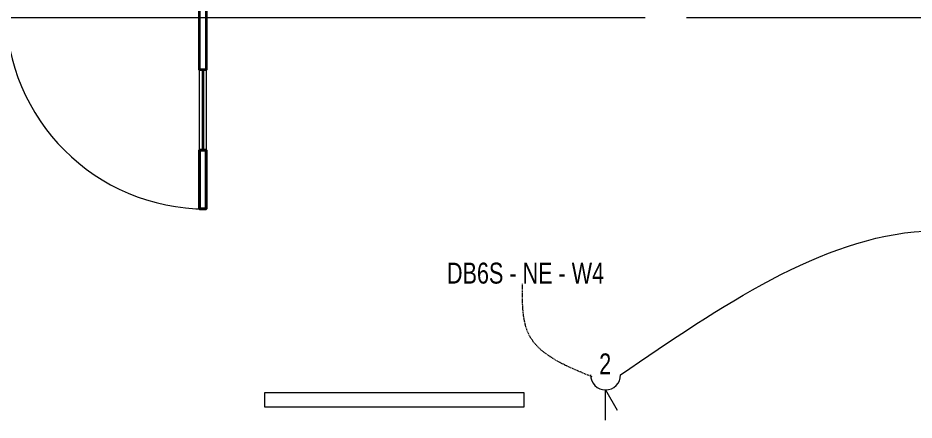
# Model space of a CAD drawing. Header units: millimetres. Extents: x -12392 to 16131, y -4930 to 15514.
# Drawn here: x -6908 to -1559, y 1373 to 3773 of the extents above; entities that cross this region are included whole.
import ezdxf

# ---------------------------------------------------------------- set-up
doc = ezdxf.new("R2010")
doc.units = ezdxf.units.MM
doc.linetypes.add('WSP_NZ_Hidden', pattern=[9.5, 6.5, -3])
for name, color, linetype, lineweight in [('A-Des_ Fittings Plumbing_Pen_No__81', 251, 'Continuous', 18), ('L06 Enlarged Ground Proposed Plan 01_GFEnlarged Proposed Plan 01_dwg', 8, 'Continuous', 13), ('New_A-Des_ Zones_Pen_No__94', 7, 'Continuous', 18), ('New_ARCHICAD Doors_Pen_No__3', 7, 'Continuous', 18), ('New_ARCHICAD Doors_Pen_No__43', 130, 'Continuous', 35), ('Non-Essential Power - MEC', 10, 'Continuous', 13)]:
    doc.layers.add(name, color=color, linetype=linetype, lineweight=lineweight)
doc.styles.add('Arial Narrow', font='ARIALN.TTF', dxfattribs={"width": 0.9, "height": 125})

# ---------------------------------------------------------------- blocks, each defined once
blk = doc.blocks.new('L06 Enlarged Ground Proposed Plan 01_GFEnlarged Proposed Plan 01_dwg_Slab_18_1-12186601-NEW GROUND FLOOR LAYOUT - ELECTRICAL PROPOSED PLAN 01')
at = {"layer": 'A-Des_ Fittings Plumbing_Pen_No__81', "color": 254, "flags": 128}
blk.add_lwpolyline([(-5437.3, 1453.4), (-3887.2, 1453.4), (-3887.2, 1536.6), (-5437.3, 1536.6)], close=True, dxfattribs=at)
blk = doc.blocks.new('L06 Enlarged Ground Proposed Plan 01_GFEnlarged Proposed Plan 01_dwg_CI Tools Door_3-12187345-NEW GROUND FLOOR LAYOUT - ELECTRICAL PROPOSED PLAN 01')
at = {"layer": 'New_ARCHICAD Doors_Pen_No__3', "color": 253, "flags": 128}
blk.add_lwpolyline([(-5825.3, 3828.3), (-5785.3, 3828.3), (-5785.3, 2633.3), (-5825.3, 2633.3)], close=True, dxfattribs=at)
at = {"layer": 'New_ARCHICAD Doors_Pen_No__3', "color": 253}
blk.add_arc((-5785.3, 3828.3), 1195, 180, 270, dxfattribs=at)
at = {"layer": 'New_ARCHICAD Doors_Pen_No__43', "color": 133}
blk.add_line((-5805.3, 3463.3), (-5805.3, 2983.3), dxfattribs=at)
at = {"layer": 'New_ARCHICAD Doors_Pen_No__43', "color": 133, "flags": 128}
for points in [[(-6970.3, 3908.3), (-6970.3, 3868.3), (-6980.3, 3868.3), (-6980.3, 3828.3), (-7005.3, 3828.3), (-7005.3, 3958.3), (-6980.3, 3958.3), (-6980.3, 3908.3), (-6970.3, 3908.3), (-6970.3, 3868.3), (-6980.3, 3868.3), (-6980.3, 3828.3), (-7005.3, 3828.3), (-7005.3, 3958.3), (-6980.3, 3958.3), (-6980.3, 3908.3)], [(-5795.3, 3908.3), (-5795.3, 3868.3), (-5785.3, 3868.3), (-5785.3, 3828.3), (-5760.3, 3828.3), (-5760.3, 3958.3), (-5785.3, 3958.3), (-5785.3, 3908.3), (-5795.3, 3908.3), (-5795.3, 3868.3), (-5785.3, 3868.3), (-5785.3, 3828.3), (-5760.3, 3828.3), (-5760.3, 3958.3), (-5785.3, 3958.3), (-5785.3, 3908.3)], [(-5825.3, 3463.3), (-5825.3, 3828.3), (-5785.3, 3828.3), (-5785.3, 3463.3), (-5825.3, 3463.3), (-5825.3, 3828.3), (-5785.3, 3828.3), (-5785.3, 3463.3)], [(-5825.3, 2633.3), (-5785.3, 2633.3), (-5785.3, 2983.3), (-5825.3, 2983.3), (-5785.3, 2983.3), (-5785.3, 2633.3), (-5825.3, 2633.3), (-5825.3, 2983.3)]]:
    blk.add_lwpolyline(points, close=True, dxfattribs=at)
blk = doc.blocks.new('L06 Enlarged Ground Proposed Plan 01_GFEnlarged Proposed Plan 01_dwg-12095837-NEW GROUND FLOOR LAYOUT - ELECTRICAL PROPOSED PLAN 01')
at = {"layer": 'New_A-Des_ Zones_Pen_No__94', "color": 253, "flags": 128}
for points in [[(-3164.1, 3773.3), (-3600.3, 3773.3), (-5410.3, 3773.3), (-10965.3, 3773.3)], [(12066.4, 3773.3), (4159.7, 3773.3), (2189.7, 3773.3), (-2917.7, 3773.3)]]:
    blk.add_lwpolyline(points, dxfattribs=at)
for name in ['L06 Enlarged Ground Proposed Plan 01_GFEnlarged Proposed Plan 01_dwg_CI Tools Door_3-12187345-NEW GROUND FLOOR LAYOUT - ELECTRICAL PROPOSED PLAN 01', 'L06 Enlarged Ground Proposed Plan 01_GFEnlarged Proposed Plan 01_dwg_Slab_18_1-12186601-NEW GROUND FLOOR LAYOUT - ELECTRICAL PROPOSED PLAN 01']:
    blk.add_blockref(name, (0, 0))

msp = doc.modelspace()

# ---------------------------------------------------------------- linework, layer by layer
at = {"layer": 'Non-Essential Power - MEC', "lineweight": 18}
for p, q in [((-3400.6, 1373.4), (-3400.6, 1553.4)), ((-3400.6, 1553.4), (-3330.6, 1432.2))]:
    msp.add_line(p, q, dxfattribs=at)
msp.add_arc((-3400.6, 1643.4), 90, 180, 0, dxfattribs=at)
at = {"layer": 'Non-Essential Power - MEC'}
msp.add_spline([(-3311.1, 1643.1), (-1501.2, 2501.1), (630.2, 1639.4)], degree=3, dxfattribs=at)
at = {"layer": 'Non-Essential Power - MEC', "color": 18, "linetype": 'WSP_NZ_Hidden', "true_color": 0x000000}
msp.add_spline([(-3480.6, 1631.4), (-3857.4, 1882.5), (-3895.8, 2186.3)], degree=3, dxfattribs=at)

# ---------------------------------------------------------------- block references
at = {"layer": 'L06 Enlarged Ground Proposed Plan 01_GFEnlarged Proposed Plan 01_dwg', "color": 253, "lineweight": 18}
msp.add_blockref('L06 Enlarged Ground Proposed Plan 01_GFEnlarged Proposed Plan 01_dwg-12095837-NEW GROUND FLOOR LAYOUT - ELECTRICAL PROPOSED PLAN 01', (0, 0), dxfattribs=at)

# ---------------------------------------------------------------- texts
at = {"layer": 'Non-Essential Power - MEC', "color": 7, "insert": (-4347.2, 2312.9), "char_height": 125, "width": 3279.303, "attachment_point": 1, "style": 'Arial Narrow'}
msp.add_mtext('DB6S - NE - W4', dxfattribs=at)
at = {"layer": 'Non-Essential Power - MEC', "color": 1, "insert": (-3438.7, 1771), "char_height": 125, "width": 86.582, "attachment_point": 1, "style": 'Arial Narrow'}
msp.add_mtext('2', dxfattribs=at)

doc.saveas('drawing.dxf')
